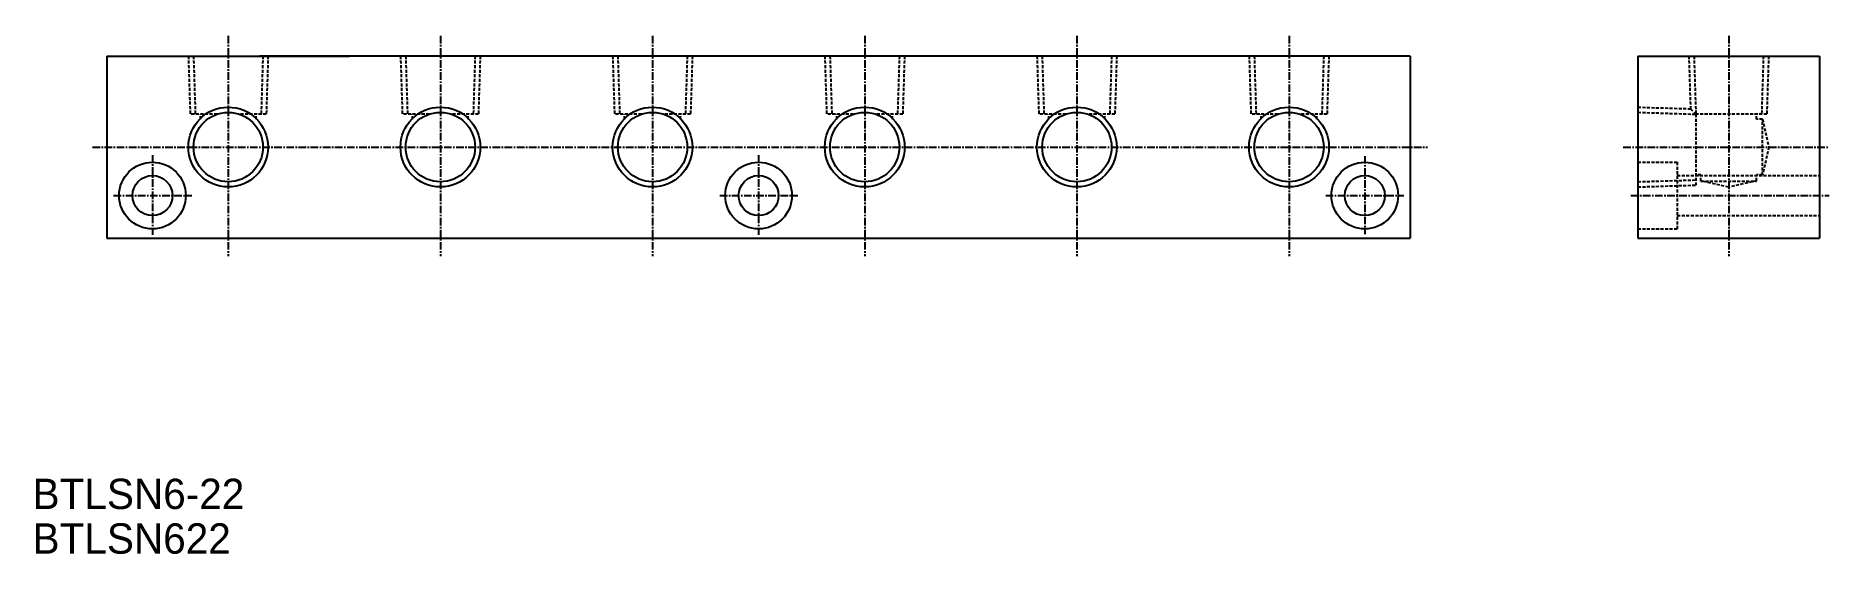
# Model space of a CAD drawing. Extents: x 1814 to 2110, y 5992 to 6077.
import ezdxf

# ---------------------------------------------------------------- set-up
doc = ezdxf.new("R2010")
doc.units = 0
doc.linetypes.add('CENTER', pattern=[2, 1.25, -0.25, 0.25, -0.25])
doc.linetypes.add('DASHED', pattern=[0.75, 0.5, -0.25])
doc.layers.get('0').update_dxf_attribs({"linetype": 'CONTINUOUS'})
doc.layers.add('CENTER', color=1, linetype='CENTER')

msp = doc.modelspace()

# ---------------------------------------------------------------- linework, layer by layer
at = {"color": 7, "linetype": 'CONTINUOUS'}
for p, q in [((1825.98, 6074.01), (1865.98, 6074.01)), ((1825.98, 6074.01), (1825.98, 6044.01)), ((2040.98, 6074.01), (1851.15, 6074.01)), ((2040.98, 6074.01), (2040.98, 6044.01)), ((2078.52, 6074.01), (2108.52, 6074.01)), ((2078.52, 6074.01), (2078.52, 6044.01)), ((2108.52, 6074.01), (2108.52, 6044.01)), ((1825.98, 6044.01), (2040.98, 6044.01)), ((2078.52, 6044.01), (2108.52, 6044.01))]:
    msp.add_line(p, q, dxfattribs=at)
at = {"color": 3, "linetype": 'DASHED'}
for p, q in [((1839.4, 6074.01), (1839.7, 6064.43)), ((1840.25, 6074.01), (1840.55, 6064.43)), ((1851.7, 6074.01), (1851.4, 6064.43)), ((1852.55, 6074.01), (1852.25, 6064.43)), ((1874.4, 6074.01), (1874.7, 6064.43)), ((1875.25, 6074.01), (1875.55, 6064.43)), ((1886.7, 6074.01), (1886.4, 6064.43)), ((1887.55, 6074.01), (1887.25, 6064.43)), ((1909.4, 6074.01), (1909.7, 6064.43)), ((1910.25, 6074.01), (1910.55, 6064.43)), ((1921.7, 6074.01), (1921.4, 6064.43)), ((1922.55, 6074.01), (1922.25, 6064.43)), ((1944.4, 6074.01), (1944.7, 6064.43)), ((1945.25, 6074.01), (1945.55, 6064.43)), ((1956.7, 6074.01), (1956.4, 6064.43)), ((1957.55, 6074.01), (1957.25, 6064.43)), ((1979.4, 6074.01), (1979.7, 6064.43)), ((1980.25, 6074.01), (1980.55, 6064.43)), ((1991.7, 6074.01), (1991.4, 6064.43)), ((1992.55, 6074.01), (1992.25, 6064.43)), ((2014.4, 6074.01), (2014.7, 6064.43)), ((2015.25, 6074.01), (2015.55, 6064.43)), ((2026.7, 6074.01), (2026.4, 6064.43)), ((2027.55, 6074.01), (2027.25, 6064.43)), ((2086.94, 6074.01), (2087.21, 6065.32)), ((2087.8, 6074.01), (2088.1, 6064.43)), ((2099.24, 6074.01), (2098.94, 6064.43)), ((2100.1, 6074.01), (2099.8, 6064.43)), ((2078.52, 6065.59), (2087.21, 6065.32)), ((2087.21, 6065.32), (2088.1, 6064.43)), ((1844.14, 6064.43), (1839.7, 6064.43)), ((1841.38, 6063.61), (1841.38, 6064.43)), ((1852.25, 6064.43), (1847.81, 6064.43)), ((1850.58, 6063.61), (1850.58, 6064.43)), ((1879.14, 6064.43), (1874.7, 6064.43)), ((1876.38, 6063.61), (1876.38, 6064.43)), ((1887.25, 6064.43), (1882.81, 6064.43)), ((1885.58, 6063.61), (1885.58, 6064.43)), ((1914.14, 6064.43), (1909.7, 6064.43)), ((1911.38, 6063.61), (1911.38, 6064.43)), ((1922.25, 6064.43), (1917.81, 6064.43)), ((1920.58, 6063.61), (1920.58, 6064.43)), ((1949.14, 6064.43), (1944.7, 6064.43)), ((1946.38, 6063.61), (1946.38, 6064.43)), ((1957.25, 6064.43), (1952.81, 6064.43)), ((1955.58, 6063.61), (1955.58, 6064.43)), ((1984.14, 6064.43), (1979.7, 6064.43)), ((1981.38, 6063.61), (1981.38, 6064.43)), ((1992.25, 6064.43), (1987.81, 6064.43)), ((1990.58, 6063.61), (1990.58, 6064.43)), ((2019.14, 6064.43), (2014.7, 6064.43)), ((2016.38, 6063.61), (2016.38, 6064.43)), ((2027.25, 6064.43), (2022.81, 6064.43)), ((2025.58, 6063.61), (2025.58, 6064.43)), ((2078.52, 6064.74), (2088.1, 6064.43)), ((2099.8, 6064.43), (2088.1, 6064.43)), ((2088.1, 6064.43), (2088.1, 6052.74)), ((2098.12, 6063.61), (2098.12, 6064.43)), ((2099.12, 6063.61), (2098.12, 6063.61)), ((2099.12, 6054.41), (2099.12, 6063.61)), ((2099.12, 6063.61), (2100.12, 6059.01)), ((2100.12, 6059.01), (2099.12, 6054.41)), ((2078.52, 6056.51), (2085.02, 6056.51)), ((2085.02, 6056.51), (2085.02, 6045.51)), ((2078.52, 6053.29), (2088.1, 6053.59)), ((2085.02, 6054.31), (2108.52, 6054.31)), ((2088.92, 6054.41), (2088.1, 6054.41)), ((2088.92, 6053.41), (2088.92, 6054.41)), ((2093.52, 6052.41), (2088.92, 6053.41)), ((2088.92, 6053.41), (2098.12, 6053.41)), ((2098.12, 6053.41), (2093.52, 6052.41)), ((2098.12, 6053.41), (2098.12, 6054.41)), ((2099.12, 6054.41), (2098.12, 6054.41)), ((2078.52, 6052.43), (2088.1, 6052.74)), ((2085.02, 6047.71), (2108.52, 6047.71)), ((2078.52, 6045.51), (2085.02, 6045.51))]:
    msp.add_line(p, q, dxfattribs=at)
at = {"color": 3, "linetype": 'CONTINUOUS'}
for centre in [(1845.98, 6059.01), (1880.98, 6059.01), (1915.98, 6059.01), (1950.98, 6059.01), (1985.98, 6059.01), (2020.98, 6059.01)]:
    msp.add_circle(centre, 6.58, dxfattribs=at)
at = {"color": 7, "linetype": 'CONTINUOUS'}
for centre, radius in [((1845.98, 6059.01), 5.72), ((1880.98, 6059.01), 5.72), ((1915.98, 6059.01), 5.72), ((1950.98, 6059.01), 5.72), ((1985.98, 6059.01), 5.72), ((2020.98, 6059.01), 5.72), ((1833.48, 6051.01), 5.5), ((1933.48, 6051.01), 5.5), ((2033.48, 6051.01), 5.5), ((1833.48, 6051.01), 3.3), ((1933.48, 6051.01), 3.3), ((2033.48, 6051.01), 3.3)]:
    msp.add_circle(centre, radius, dxfattribs=at)
at = {"layer": 'CENTER', "color": 1, "linetype": 'CENTER'}
for p, q in [((1845.98, 6077.34), (1845.98, 6041)), ((1880.98, 6077.34), (1880.98, 6041)), ((1915.98, 6077.34), (1915.98, 6041)), ((1950.98, 6077.34), (1950.98, 6041)), ((1985.98, 6077.34), (1985.98, 6041)), ((2020.98, 6077.34), (2020.98, 6041)), ((2093.52, 6077.34), (2093.52, 6041)), ((1823.58, 6059.01), (2043.82, 6059.01)), ((2076.13, 6059.01), (2110.09, 6059.01)), ((1833.48, 6057.69), (1833.48, 6044.51)), ((1933.48, 6057.69), (1933.48, 6044.51)), ((2033.48, 6057.53), (2033.48, 6044.67)), ((1827.08, 6051.01), (1839.95, 6051.01)), ((1927.08, 6051.01), (1939.95, 6051.01)), ((2027.03, 6051.01), (2039.9, 6051.01)), ((2077.37, 6051.01), (2110.09, 6051.01))]:
    msp.add_line(p, q, dxfattribs=at)

# ---------------------------------------------------------------- texts
at = {"color": 7, "linetype": 'CONTINUOUS'}
for s, p in [('BTLSN6-22', (1813.7, 5999.32)), ('BTLSN622', (1813.7, 5991.96))]:
    msp.add_text(s, height=5, dxfattribs=at).set_placement(p)

doc.saveas('drawing.dxf')
